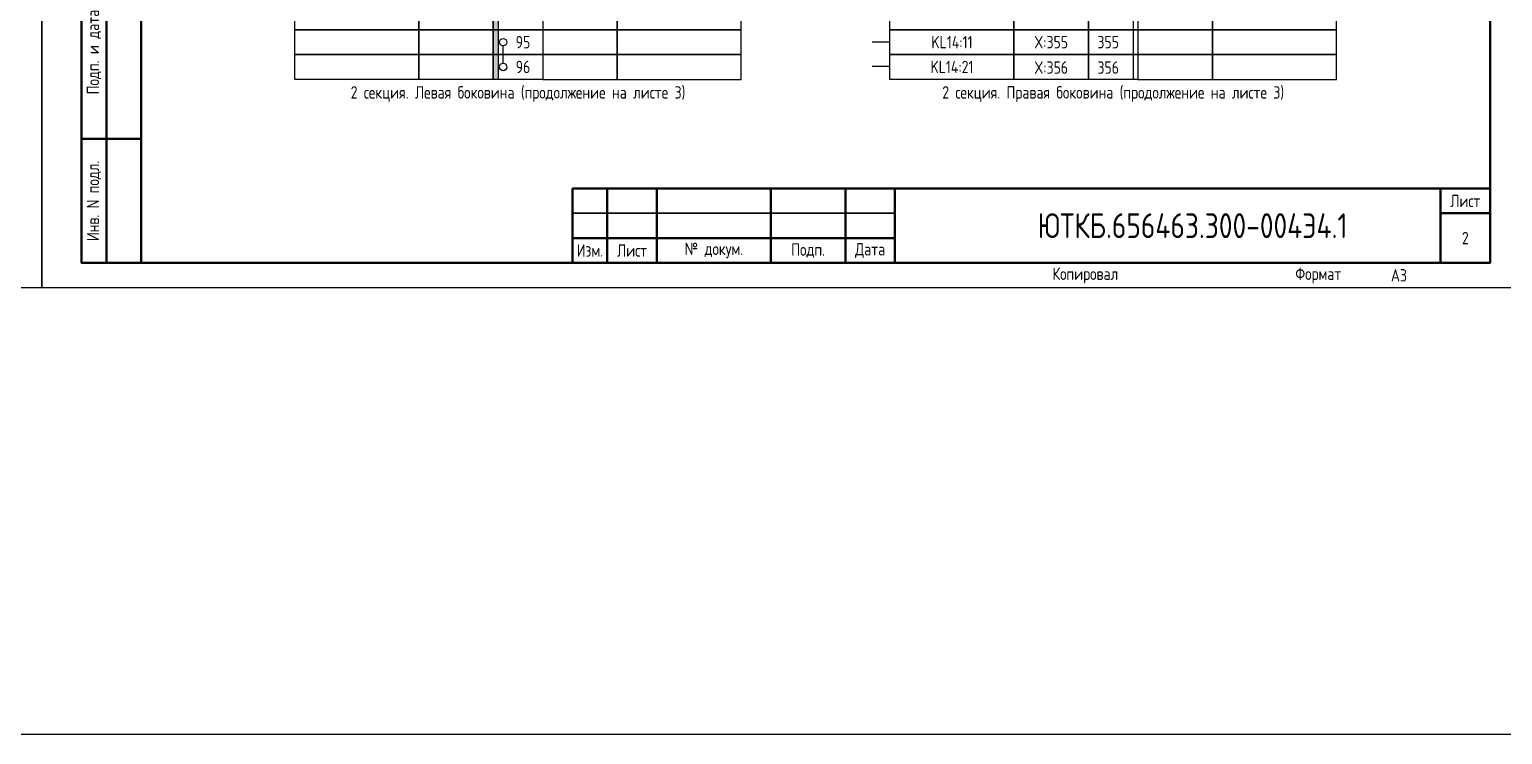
# Model space of a CAD drawing. Header units: millimetres. Extents: x -1612 to 9998, y -90 to 1220.
# Drawn here: x 8274.5 to 8571.5, y -90 to 52.1 of the extents above; entities that cross this region are included whole.
import ezdxf

# ---------------------------------------------------------------- set-up
doc = ezdxf.new("R2010")
doc.units = ezdxf.units.MM
doc.styles.add('Gost_type_A', font='GOST_A.TTF')

# ---------------------------------------------------------------- blocks, each defined once
blk = doc.blocks.new('Штамп левый нижний')
at = {"lineweight": 50}
for points in [[(-12, 145), (-7, 145), (-7, 110), (-12, 110)], [(-7, 145), (0, 145), (0, 110), (-7, 110)], [(-12, 110), (-7, 110), (-7, 85), (-12, 85)], [(-7, 110), (0, 110), (0, 85), (-7, 85)], [(-12, 85), (-7, 85), (-7, 60), (-12, 60)], [(-7, 85), (0, 85), (0, 60), (-7, 60)], [(-12, 60), (-7, 60), (-7, 25), (-12, 25)], [(-7, 60), (0, 60), (0, 25), (-7, 25)], [(-12, 25), (-7, 25), (-7, 0), (-12, 0)], [(-7, 25), (0, 25), (0, 0), (-7, 0)]]:
    blk.add_lwpolyline(points, close=True, dxfattribs=at)
at = {"char_height": 2.5, "attachment_point": 5, "rotation": 90, "style": 'Gost_type_A'}
for s, insert, width in [('Подп. и дата', (-9.5, 127.5), 35), ('Инв. № дубл.', (-9.5, 97.5), 25), ('Взам. инв. №', (-9.5, 72.5), 25), ('Подп. и дата', (-9.5, 42.5), 35), ('Инв. N подл.', (-9.5, 12.5), 25)]:
    blk.add_mtext(s, dxfattribs=dict(at, insert=insert, width=width))
blk = doc.blocks.new('Штамп малый нижний')
at = {"lineweight": 50}
for points in [[(-185, 15), (-178, 15), (-178, 5), (-185, 5)], [(-178, 15), (-168, 15), (-168, 5), (-178, 5)], [(-168, 15), (-145, 15), (-145, 5), (-168, 5)], [(-145, 15), (-130, 15), (-130, 5), (-145, 5)], [(-130, 15), (-120, 15), (-120, 5), (-130, 5)], [(-120, 15), (-10, 15), (-10, 0), (-120, 0)], [(-10, 15), (0, 15), (0, 10), (-10, 10)], [(-10, 10), (0, 10), (0, 0), (-10, 0)], [(-185, 5), (-178, 5), (-178, 0), (-185, 0)], [(-178, 5), (-168, 5), (-168, 0), (-178, 0)], [(-168, 5), (-145, 5), (-145, 0), (-168, 0)], [(-145, 5), (-130, 5), (-130, 0), (-145, 0)], [(-130, 5), (-120, 5), (-120, 0), (-130, 0)]]:
    blk.add_lwpolyline(points, close=True, dxfattribs=at)
for points in [[(-185, 15), (-178, 15), (-178, 10), (-185, 10)], [(-178, 15), (-168, 15), (-168, 10), (-178, 10)], [(-168, 15), (-145, 15), (-145, 10), (-168, 10)], [(-145, 15), (-130, 15), (-130, 10), (-145, 10)], [(-130, 15), (-120, 15), (-120, 10), (-130, 10)], [(-185, 10), (-178, 10), (-178, 5), (-185, 5)], [(-178, 10), (-168, 10), (-168, 5), (-178, 5)], [(-168, 10), (-145, 10), (-145, 5), (-168, 5)], [(-145, 10), (-130, 10), (-130, 5), (-145, 5)], [(-130, 10), (-120, 10), (-120, 5), (-130, 5)]]:
    blk.add_lwpolyline(points, close=True)
at = {"char_height": 2.5, "style": 'Gost_type_A'}
for s, insert, width, attachment_point in [('Лист', (-5, 12.5), 10, 5), ('Изм.', (-181.5, 2.5), 7, 5), ('Лист', (-173, 2.5), 10, 5), ('№ докум.', (-156.5, 2.5), 23, 5), ('Подп.', (-137.5, 2.5), 15, 5), ('Дата', (-125, 2.5), 10, 5), ('Копировал', (-75, -2.53), 13.1202, 6), ('Формат', (-30, -2.53), 13.1202, 6)]:
    blk.add_mtext(s, dxfattribs=dict(at, insert=insert, width=width, attachment_point=attachment_point))

msp = doc.modelspace()

# ---------------------------------------------------------------- hatches: boundary and pattern name
h = msp.add_hatch(color=256)
h.dxf.hatch_style = 1
h.paths.add_polyline_path([(8369, 82.07), (8368, 82.07), (8368, 42.07), (8369, 42.07)])

# ---------------------------------------------------------------- linework, layer by layer
for p, q in [((8497, 307.18), (8497, 42.07)), ((8370, 45.32), (8370, 48.82)), ((8448, 49.57), (8444.38, 49.57)), ((8448, 44.68), (8444.38, 44.68))]:
    msp.add_line(p, q)
for points in [[(-1612, 1220), (9998.36, 1220), (9998.36, -90), (-1612, -90)], [(8277, 420.07), (8277, 0.07), (7980, 0.07), (7980, 420.07)], [(8574, 420.07), (8574, 0.07), (8277, 0.07), (8277, 420.07)], [(8328, 57.07), (8353, 57.07), (8353, 52.07), (8328, 52.07)], [(8353, 57.07), (8368, 57.07), (8368, 52.07), (8353, 52.07)], [(8368, 57.07), (8378, 57.07), (8378, 52.07), (8368, 52.07)], [(8393, 57.07), (8378, 57.07), (8378, 52.07), (8393, 52.07)], [(8418, 57.07), (8393, 57.07), (8393, 52.07), (8418, 52.07)], [(8448, 57.07), (8473, 57.07), (8473, 52.07), (8448, 52.07)], [(8473, 57.07), (8488, 57.07), (8488, 52.07), (8473, 52.07)], [(8488, 57.07), (8498, 57.07), (8498, 52.07), (8488, 52.07)], [(8513, 57.07), (8498, 57.07), (8498, 52.07), (8513, 52.07)], [(8538, 57.07), (8513, 57.07), (8513, 52.07), (8538, 52.07)], [(8328, 52.07), (8353, 52.07), (8353, 47.07), (8328, 47.07)], [(8353, 52.07), (8368, 52.07), (8368, 47.07), (8353, 47.07)], [(8368, 52.07), (8378, 52.07), (8378, 47.07), (8368, 47.07)], [(8393, 52.07), (8378, 52.07), (8378, 47.07), (8393, 47.07)], [(8418, 52.07), (8393, 52.07), (8393, 47.07), (8418, 47.07)], [(8448, 52.07), (8473, 52.07), (8473, 47.07), (8448, 47.07)], [(8473, 52.07), (8488, 52.07), (8488, 47.07), (8473, 47.07)], [(8488, 52.07), (8498, 52.07), (8498, 47.07), (8488, 47.07)], [(8513, 52.07), (8498, 52.07), (8498, 47.07), (8513, 47.07)], [(8538, 52.07), (8513, 52.07), (8513, 47.07), (8538, 47.07)], [(8328, 47.07), (8353, 47.07), (8353, 42.07), (8328, 42.07)], [(8353, 47.07), (8368, 47.07), (8368, 42.07), (8353, 42.07)], [(8368, 47.07), (8378, 47.07), (8378, 42.07), (8368, 42.07)], [(8393, 47.07), (8378, 47.07), (8378, 42.07), (8393, 42.07)], [(8418, 47.07), (8393, 47.07), (8393, 42.07), (8418, 42.07)], [(8448, 47.07), (8473, 47.07), (8473, 42.07), (8448, 42.07)], [(8473, 47.07), (8488, 47.07), (8488, 42.07), (8473, 42.07)], [(8488, 47.07), (8498, 47.07), (8498, 42.07), (8488, 42.07)], [(8513, 47.07), (8498, 47.07), (8498, 42.07), (8513, 42.07)], [(8538, 47.07), (8513, 47.07), (8513, 42.07), (8538, 42.07)]]:
    msp.add_lwpolyline(points, close=True)
at = {"lineweight": 50}
msp.add_lwpolyline([(8569, 415.07), (8569, 5.07), (8297, 5.07), (8297, 415.07)], close=True, dxfattribs=at)
msp.add_lwpolyline([(8368, 42.07), (8368, 82.07), (8369, 82.07), (8369, 42.07)])
for centre in [(8370, 49.57), (8370, 44.57)]:
    msp.add_circle(centre, 0.75)

# ---------------------------------------------------------------- block references
for name, p in [('Штамп левый нижний', (8297, 5.07)), ('Штамп малый нижний', (8569, 5.07))]:
    msp.add_blockref(name, p)

# ---------------------------------------------------------------- texts
at = {"ltscale": 10, "char_height": 2.5, "attachment_point": 5, "style": 'Gost_type_A'}
for s, insert, width in [('95', (8374, 49.57), 8), ('X:355', (8480.5, 49.57), 15), ('355', (8492, 49.57), 8), ('96', (8374, 44.57), 8), ('X:356', (8480.5, 44.45), 15), ('356', (8492, 44.45), 8)]:
    msp.add_mtext(s, dxfattribs=dict(at, insert=insert, width=width))
at = {"style": 'Gost_type_A'}
for s, insert, char_height, width, attachment_point in [('KL14:11', (8460.5, 49.57), 2.5, 25, 5), ('KL14:21', (8460.5, 44.57), 2.5, 25, 5), ('2 секция. Левая боковина (продолжение на листе 3)', (8373, 39.1), 2.5, 90, 5), ('2 секция. Правая боковина (продолжение на листе 3)', (8493, 39.1), 2.5, 90, 5), ('ЮТКБ.656463.300-004Э4.1', (8509, 12.57), 5, 120, 5), ('2', (8564, 10.07), 2.5, 10, 5), ('A3', (8549, 2.57), 2.5, 20, 4), ('A3', (8549, 2.57), 2.5, 20, 4)]:
    msp.add_mtext(s, dxfattribs=dict(at, insert=insert, char_height=char_height, width=width, attachment_point=attachment_point))

doc.saveas('drawing.dxf')
